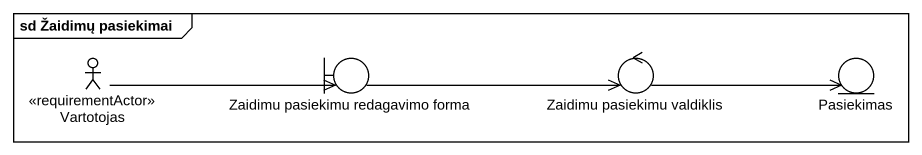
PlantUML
@startuml
mainframe sd Žaidimų pasiekimai
actor Vartotojas <<requirementActor>>
boundary "Zaidimu pasiekimu redagavimo forma" as Zaidimu_pasiekimu
control "Zaidimu pasiekimu valdiklis" as Zaidimu_pasiekimu_valdiklis
entity Pasiekimas
Vartotojas -right-> Zaidimu_pasiekimu
Zaidimu_pasiekimu -right-> Zaidimu_pasiekimu_valdiklis
Zaidimu_pasiekimu_valdiklis -right-> Pasiekimas
@enduml
